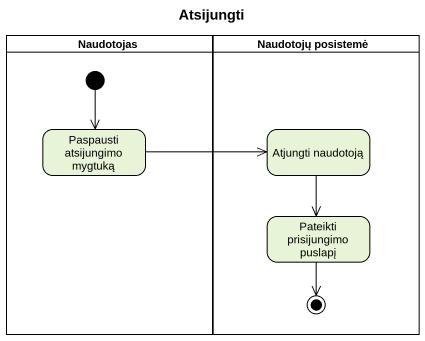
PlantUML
@startuml
title Atsijungti
hide empty description
state Naudotojas <<partition>> {
  state "Paspausti atsijungimo mygtuką" as Paspausti_atsijungimo
  [*] --> Paspausti_atsijungimo
}
state "Naudotojų posistemė" as Naudotojų_posistemė <<partition>> {
  state "Atjungti naudotoją" as Atjungti_naudotoją
  state "Pateikti prisijungimo puslapį" as Pateikti_prisijungimo
  Pateikti_prisijungimo --> [*]
}
Paspausti_atsijungimo -right-> Atjungti_naudotoją
Atjungti_naudotoją --> Pateikti_prisijungimo
@enduml
